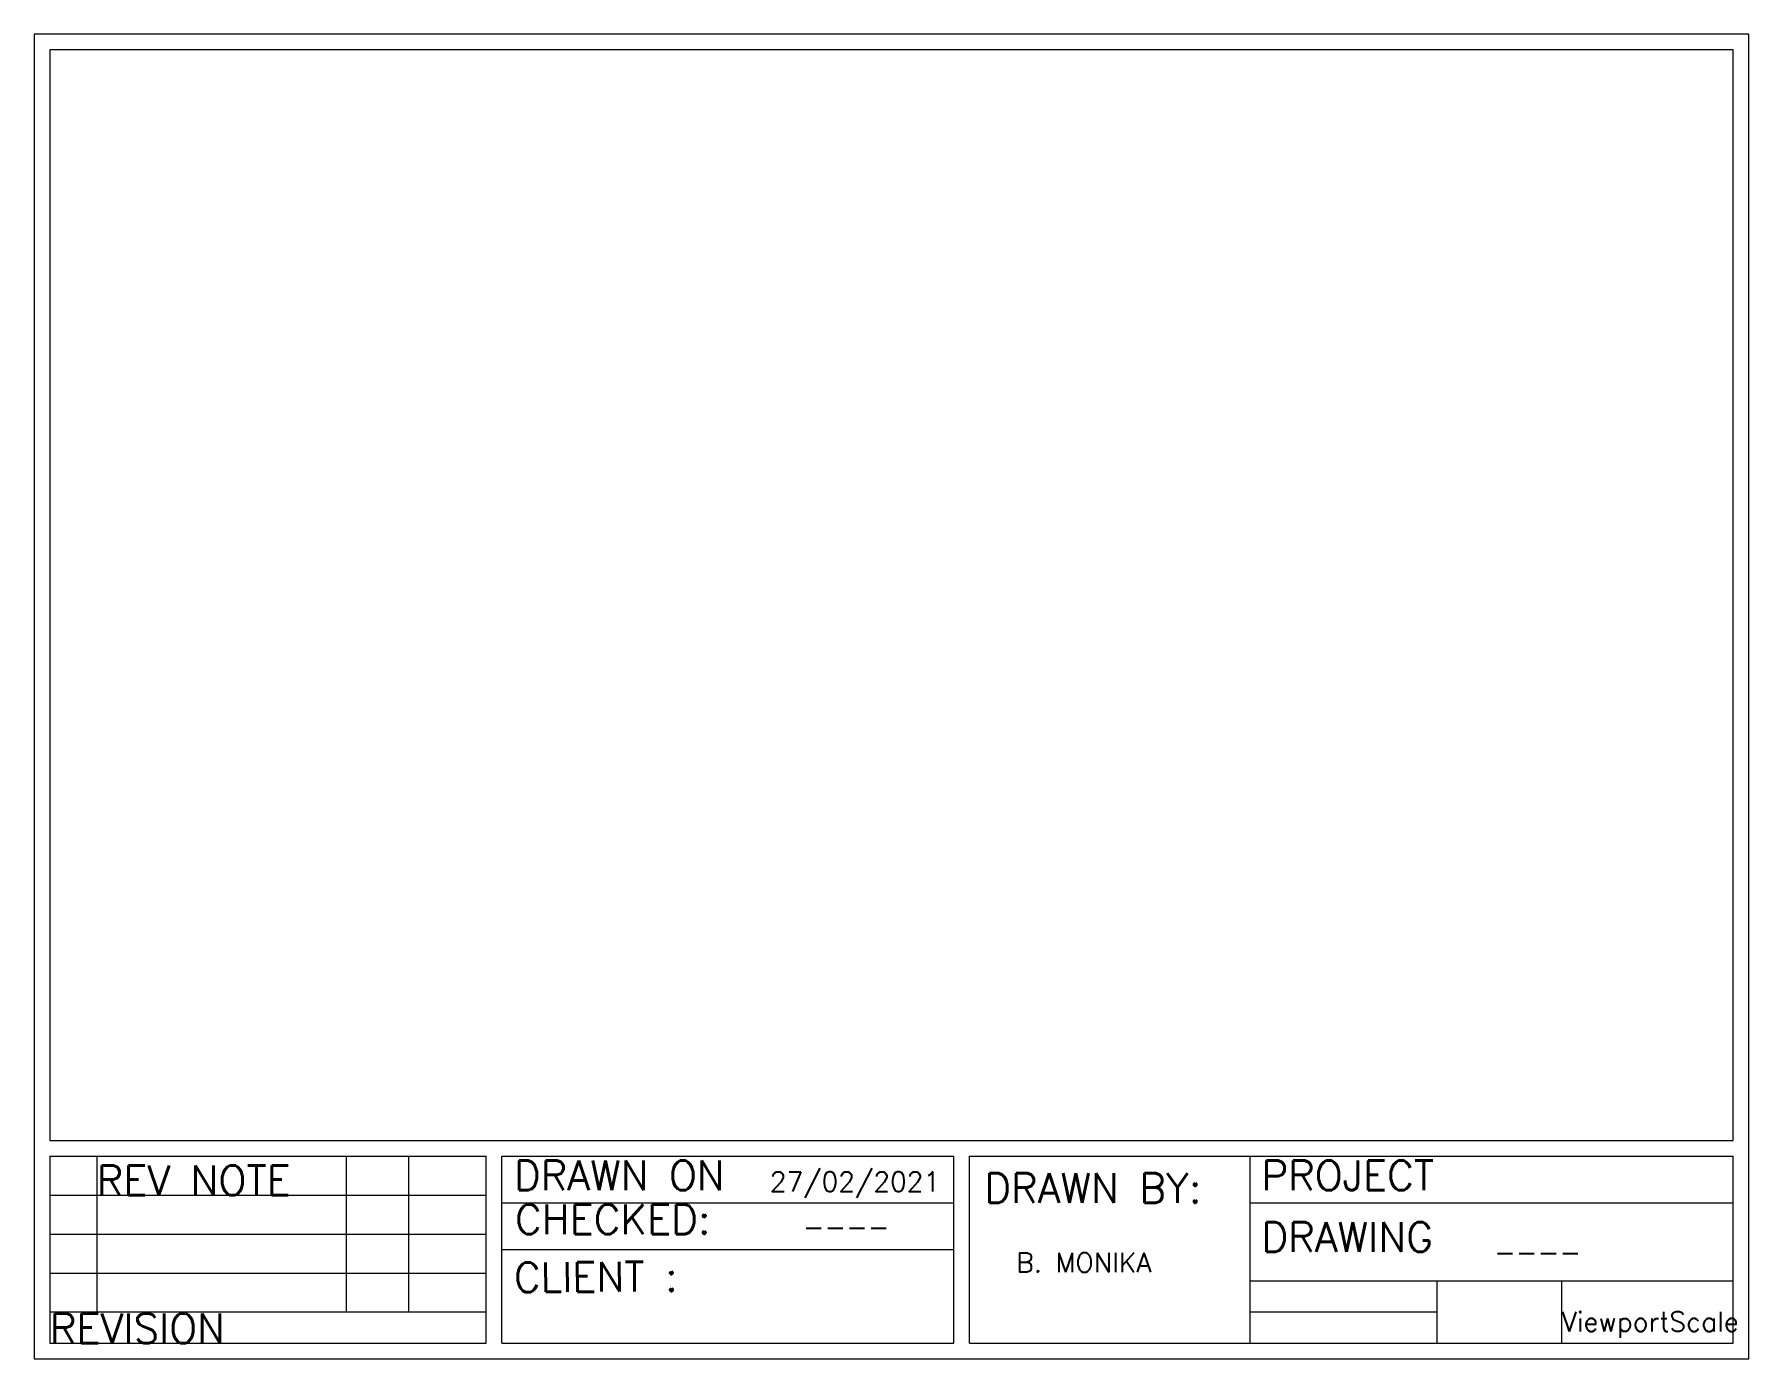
# Paper-space layout 'ANSI' of a CAD drawing. Header units: inches, sheet in millimetres. Extents: x 0 to 267, y 0 to 196.
# Drawn here: x 255.76 to 266.76, y 187.08 to 195.58 of the extents above.
import ezdxf

# ---------------------------------------------------------------- set-up
doc = ezdxf.new("R2010")
doc.units = ezdxf.units.IN
doc.header["$LTSCALE"] = 10
doc.header["$MEASUREMENT"] = 0
doc.layers.get('0').update_dxf_attribs({"lineweight": 18})
doc.styles.add('FIELDS', font='simplex.shx', dxfattribs={"height": 0.125})
doc.styles.add('TITLE BLOCK', font='simplex.shx', dxfattribs={"height": 0.19})

psp = doc.layouts.new('ANSI')

# ---------------------------------------------------------------- linework, layer by layer
for p, q in [((266.663, 195.479), (255.863, 195.479)), ((255.863, 195.479), (255.863, 188.479)), ((266.663, 188.479), (266.663, 195.479)), ((255.863, 188.479), (266.663, 188.479)), ((255.863, 188.379), (258.663, 188.379)), ((255.863, 188.379), (255.863, 187.179)), ((256.163, 188.379), (256.163, 187.379)), ((257.763, 188.379), (257.763, 187.379)), ((258.163, 188.379), (258.163, 187.379)), ((258.663, 187.179), (258.663, 188.379)), ((258.763, 188.379), (261.663, 188.379)), ((258.763, 187.179), (258.763, 188.379)), ((261.663, 187.179), (261.663, 188.379)), ((261.763, 188.379), (266.663, 188.379)), ((261.763, 187.179), (261.763, 188.379)), ((263.563, 187.179), (263.563, 188.379)), ((266.663, 187.179), (266.663, 188.379)), ((255.863, 188.129), (258.663, 188.129)), ((258.763, 188.079), (261.663, 188.079)), ((263.563, 188.079), (266.663, 188.079)), ((263.563, 188.079), (266.663, 188.079)), ((255.863, 187.879), (258.663, 187.879)), ((258.763, 187.779), (261.663, 187.779)), ((255.863, 187.629), (258.663, 187.629)), ((263.563, 187.579), (266.663, 187.579)), ((264.763, 187.179), (264.763, 187.579)), ((265.563, 187.179), (265.563, 187.579)), ((255.863, 187.379), (258.663, 187.379)), ((263.563, 187.379), (264.763, 187.379)), ((255.863, 187.179), (258.663, 187.179)), ((258.763, 187.179), (261.663, 187.179)), ((261.763, 187.179), (266.663, 187.179))]:
    psp.add_line(p, q)
psp.add_lwpolyline([(255.763, 187.079), (266.763, 187.079), (266.763, 195.579), (255.763, 195.579)], close=True)

# ---------------------------------------------------------------- texts
for s, height, style, p in [('DRAWN ON', 0.19, 'TITLE BLOCK', (258.841, 188.16)), ('PROJECT', 0.19, 'TITLE BLOCK', (263.637, 188.16)), ('REV NOTE', 0.19, 'TITLE BLOCK', (256.163, 188.129)), ('DRAWN BY:', 0.19, 'TITLE BLOCK', (261.859, 188.079)), ('CHECKED:', 0.19, 'TITLE BLOCK', (258.848, 187.879)), ('DRAWING', 0.19, 'TITLE BLOCK', (263.637, 187.765)), (' B. MONIKA', 0.125, 'FIELDS', (261.977, 187.634)), ('REVISION', 0.19, 'TITLE BLOCK', (255.863, 187.179))]:
    psp.add_text(s, height=height, dxfattribs=dict(style=style)).set_placement(p)
at = {"style": 'TITLE BLOCK'}
psp.add_text('CLIENT :', height=0.19, rotation=0.3511, dxfattribs=at).set_placement((258.841, 187.506))
at = {"char_height": 0.125, "attachment_point": 1, "style": 'FIELDS'}
for s, insert in [('27/02/2021', (260.482, 188.278)), ('----', (260.693, 187.988)), ('----', (265.13, 187.825)), ('ViewportScale', (265.563, 187.379))]:
    psp.add_mtext(s, dxfattribs=dict(at, insert=insert))

doc.saveas('drawing.dxf')
